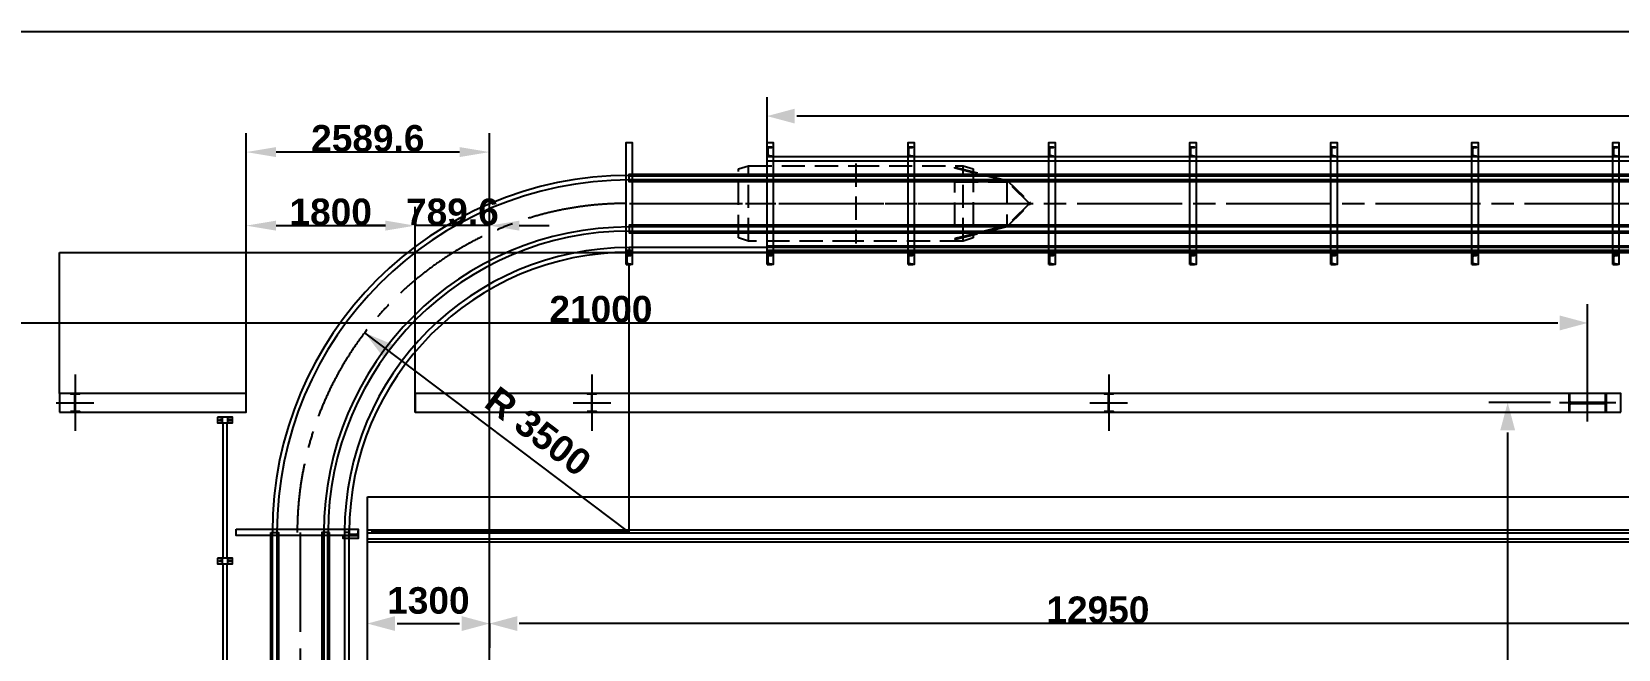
# Model space of a CAD drawing. Extents: x -115306 to 97263, y 46189 to 262006.
# Drawn here: x -31142 to -14257, y 118566 to 125140 of the extents above; entities that cross this region are included whole.
import ezdxf

# ---------------------------------------------------------------- set-up
doc = ezdxf.new("R2010")
doc.units = 0
doc.header["$LTSCALE"] = 508
doc.header["$PDMODE"] = 1
doc.header["$PDSIZE"] = -2
doc.linetypes.add('STYLE_02', pattern=[0.694427, 0.486069, -0.208359])
doc.linetypes.add('STYLE_06', pattern=[3.125, 2.083359, -0.347214, 0.347214, -0.347214])
doc.layers.get('0').update_dxf_attribs({"linetype": 'CONTINUOUS'})
doc.layers.get('DEFPOINTS').update_dxf_attribs({"linetype": 'CONTINUOUS'})
doc.layers.add('arroyo', color=160, linetype='CONTINUOUS')
doc.layers.add('INSTALACION_NUEVA', color=7, linetype='CONTINUOUS')
doc.styles.add('ARIAL-B', font='arialbd.ttf')
doc.dimstyles.new('ISO', dxfattribs={"dimtxt": 282.222222, "dimasz": 317.5, "dimexe": 200, "dimexo": 0, "dimgap": 1, "dimtad": 1, "dimdec": 1, "dimzin": 15, "dimdsep": 46, "dimtxsty": 'ARIAL-B', "dimblk": 'VW_FILLEDARROW', "dimcen": 0, "dimadec": 0, "dimazin": 0, "dimtfac": 1, "dimtdec": 1, "dimtix": 1, "dimtmove": 0, "dimatfit": 0, "dimldrblk": 'VW_FILLEDARROW', "dimfxl": 1, "dimtolj": 1, "dimtzin": 15, "dimarcsym": 0})

# ---------------------------------------------------------------- blocks, each defined once
blk = doc.blocks.new('*U2494')
at = {"layer": 'INSTALACION_NUEVA', "color": 4, "linetype": 'Continuous'}
for points in [[(52971, 31557), (-16939, 31557), (-16939, 31687), (52971, 31687)], [(52971, 31589), (-16939, 31589), (-16939, 31655), (52971, 31655)]]:
    blk.add_lwpolyline(points, close=True, dxfattribs=at)
blk = doc.blocks.new('*U2495')
at = {"layer": 'INSTALACION_NUEVA', "color": 1, "linetype": 'Continuous'}
blk.add_lwpolyline([(-16939, 32039), (52971, 32039), (52971, 28689), (-16939, 28689)], close=True, dxfattribs=at)
at = {"layer": 'INSTALACION_NUEVA', "color": 4}
blk.add_blockref('*U2494', (0, 0), dxfattribs=at)
blk = doc.blocks.new('VW_FILLEDARROW')
at = {"color": 0}
blk.add_solid([(0, 0), (-0.93, -0.249), (-0.93, 0.249)], dxfattribs=at)
blk = doc.blocks.new('*D3618')
at = {"layer": 'DEFPOINTS', "color": 0, "linetype": 'Continuous'}
for p in [(-15434, 121192), (-14980, 121192), (-14980, 76592)]:
    blk.add_point(p, dxfattribs=at)
at = {"layer": 'INSTALACION_NUEVA', "color": 0, "linetype": 'Continuous', "lineweight": -2}
for p, q in [((-14980, 121192), (-15634, 121192)), ((-15434, 76910), (-15434, 120875)), ((-14980, 76592), (-15634, 76592))]:
    blk.add_line(p, q, dxfattribs=at)
at = {"layer": 'INSTALACION_NUEVA', "color": 0, "linetype": 'Continuous', "lineweight": -2, "xscale": 317.5, "yscale": 317.5, "zscale": 317.5}
for p, rotation in [((-15434, 121192), 90), ((-15434, 76592), 270)]:
    blk.add_blockref('VW_FILLEDARROW', p, dxfattribs=dict(at, rotation=rotation))
at = {"layer": 'INSTALACION_NUEVA', "color": 0, "linetype": 'Continuous', "insert": (-15579, 98892), "char_height": 282.2, "attachment_point": 5, "rotation": 90, "style": 'ARIAL-B'}
blk.add_mtext('\\A1;44600', dxfattribs=at)
blk = doc.blocks.new('*D3633')
at = {"layer": 'DEFPOINTS', "color": 0, "linetype": 'Continuous'}
for p in [(-14584, 122040), (-35584, 121392), (-14584, 121392)]:
    blk.add_point(p, dxfattribs=at)
at = {"layer": 'INSTALACION_NUEVA', "color": 0, "linetype": 'Continuous', "lineweight": -2}
for p, q in [((-35584, 121392), (-35584, 122240)), ((-14584, 121392), (-14584, 122240)), ((-35267, 122040), (-14902, 122040))]:
    blk.add_line(p, q, dxfattribs=at)
at = {"layer": 'INSTALACION_NUEVA', "color": 0, "linetype": 'Continuous', "lineweight": -2, "xscale": 317.5, "yscale": 317.5, "zscale": 317.5, "rotation": 180}
blk.add_blockref('VW_FILLEDARROW', (-35584, 122040), dxfattribs=at)
at = {"layer": 'INSTALACION_NUEVA', "color": 0, "linetype": 'Continuous', "lineweight": -2, "xscale": 317.5, "yscale": 317.5, "zscale": 317.5}
blk.add_blockref('VW_FILLEDARROW', (-14584, 122040), dxfattribs=at)
at = {"layer": 'INSTALACION_NUEVA', "color": 0, "linetype": 'Continuous', "insert": (-25084, 122185), "char_height": 282.2, "attachment_point": 5, "style": 'ARIAL-B'}
blk.add_mtext('\\A1;21000', dxfattribs=at)
blk = doc.blocks.new('*D3634')
at = {"layer": 'DEFPOINTS', "color": 0, "linetype": 'Continuous'}
for p in [(-26270, 118840), (-26270, 114984), (-13320, 114984)]:
    blk.add_point(p, dxfattribs=at)
at = {"layer": 'INSTALACION_NUEVA', "color": 0, "linetype": 'Continuous', "lineweight": -2}
for p, q in [((-26270, 114984), (-26270, 119040)), ((-13320, 114984), (-13320, 119040)), ((-13638, 118840), (-25953, 118840))]:
    blk.add_line(p, q, dxfattribs=at)
at = {"layer": 'INSTALACION_NUEVA', "color": 0, "linetype": 'Continuous', "lineweight": -2, "xscale": 317.5, "yscale": 317.5, "zscale": 317.5, "rotation": 180}
blk.add_blockref('VW_FILLEDARROW', (-26270, 118840), dxfattribs=at)
at = {"layer": 'INSTALACION_NUEVA', "color": 0, "linetype": 'Continuous', "lineweight": -2, "xscale": 317.5, "yscale": 317.5, "zscale": 317.5}
blk.add_blockref('VW_FILLEDARROW', (-13320, 118840), dxfattribs=at)
at = {"layer": 'INSTALACION_NUEVA', "color": 0, "linetype": 'Continuous', "insert": (-19795, 118985), "char_height": 282.2, "attachment_point": 5, "style": 'ARIAL-B'}
blk.add_mtext('\\A1;12950', dxfattribs=at)
blk = doc.blocks.new('*U2614')
at = {"layer": 'INSTALACION_NUEVA', "color": 7, "linetype": 'Continuous'}
blk.add_line((-9685, 34621), (-9635, 34621), dxfattribs=at)
blk.add_lwpolyline([(-9685, 34611), (-9635, 34611), (-9635, 34661), (-9685, 34661)], close=True, dxfattribs=at)
blk = doc.blocks.new('*U2615')
at = {"layer": 'INSTALACION_NUEVA', "color": 7, "linetype": 'Continuous'}
blk.add_line((-11185, 34621), (-11135, 34621), dxfattribs=at)
blk.add_lwpolyline([(-11185, 34661), (-11185, 34611), (-11135, 34611), (-11135, 34661)], close=True, dxfattribs=at)
blk = doc.blocks.new('*U2616')
at = {"layer": 'INSTALACION_NUEVA', "color": 7, "linetype": 'Continuous'}
blk.add_line((-12685, 34621), (-12635, 34621), dxfattribs=at)
blk.add_lwpolyline([(-12685, 34661), (-12685, 34611), (-12635, 34611), (-12635, 34661)], close=True, dxfattribs=at)
blk = doc.blocks.new('*U2617')
at = {"layer": 'INSTALACION_NUEVA', "color": 4, "linetype": 'Continuous'}
for radius in [3030, 2980]:
    blk.add_arc((-14151, 31661), radius, 90, 180, dxfattribs=at)
blk = doc.blocks.new('*U2618')
at = {"layer": 'INSTALACION_NUEVA', "color": 7, "linetype": 'Continuous'}
blk.add_line((-14185, 34621), (-14135, 34621), dxfattribs=at)
blk.add_lwpolyline([(-14185, 34661), (-14185, 34611), (-14135, 34611), (-14135, 34661)], close=True, dxfattribs=at)
blk = doc.blocks.new('*U2619')
at = {"layer": 'INSTALACION_NUEVA', "color": 7, "linetype": 'Continuous'}
blk.add_line((-8185, 34621), (-8135, 34621), dxfattribs=at)
blk.add_lwpolyline([(-8185, 34611), (-8135, 34611), (-8135, 34661), (-8185, 34661)], close=True, dxfattribs=at)
blk = doc.blocks.new('*U2620')
at = {"layer": 'INSTALACION_NUEVA', "color": 7, "linetype": 'Continuous'}
blk.add_line((-6685, 34621), (-6635, 34621), dxfattribs=at)
blk.add_lwpolyline([(-6685, 34611), (-6635, 34611), (-6635, 34661), (-6685, 34661)], close=True, dxfattribs=at)
blk = doc.blocks.new('*U2621')
at = {"layer": 'INSTALACION_NUEVA', "color": 7, "linetype": 'Continuous'}
blk.add_line((-5185, 34621), (-5135, 34621), dxfattribs=at)
blk.add_lwpolyline([(-5185, 34611), (-5135, 34611), (-5135, 34661), (-5185, 34661)], close=True, dxfattribs=at)
blk = doc.blocks.new('*U2622')
at = {"layer": 'INSTALACION_NUEVA', "color": 7, "linetype": 'Continuous'}
blk.add_line((-3685, 34621), (-3635, 34621), dxfattribs=at)
blk.add_lwpolyline([(-3685, 34611), (-3635, 34611), (-3635, 34661), (-3685, 34661)], close=True, dxfattribs=at)
blk = doc.blocks.new('*U2633')
at = {"layer": 'INSTALACION_NUEVA', "color": 4, "linetype": 'Continuous'}
for points in [[(-17966, 31659), (-17884, 31659), (-17884, 22159), (-17966, 22159)], [(-17947, 31659), (-17903, 31659), (-17903, 22159), (-17947, 22159)]]:
    blk.add_lwpolyline(points, close=True, dxfattribs=at)
blk = doc.blocks.new('*U2634')
at = {"layer": 'INSTALACION_NUEVA', "color": 4, "linetype": 'Continuous'}
for points in [[(-17340, 31659), (-17422, 31659), (-17422, 22159), (-17340, 22159)], [(-17359, 31659), (-17403, 31659), (-17403, 22159), (-17359, 22159)]]:
    blk.add_lwpolyline(points, close=True, dxfattribs=at)
blk = doc.blocks.new('*U2635')
at = {"layer": 'INSTALACION_NUEVA', "color": 4, "linetype": 'Continuous'}
for points in [[(11848, 35474), (11848, 35392), (-14152, 35392), (-14152, 35474)], [(11848, 35455), (11848, 35411), (-14152, 35411), (-14152, 35455)]]:
    blk.add_lwpolyline(points, close=True, dxfattribs=at)
blk = doc.blocks.new('*U2636')
at = {"layer": 'INSTALACION_NUEVA', "color": 4, "linetype": 'Continuous'}
for points in [[(11848, 34848), (11848, 34930), (-14152, 34930), (-14152, 34848)], [(11848, 34867), (11848, 34911), (-14152, 34911), (-14152, 34867)]]:
    blk.add_lwpolyline(points, close=True, dxfattribs=at)
blk = doc.blocks.new('*U2637')
at = {"layer": 'INSTALACION_NUEVA', "color": 4, "linetype": 'STYLE_06'}
for p, q in [((-14148, 35161), (11852, 35161)), ((-17653, 31659), (-17653, 22159))]:
    blk.add_line(p, q, dxfattribs=at)
at = {"layer": 'INSTALACION_NUEVA', "color": 4, "linetype": 'Continuous'}
for p, q in [((-14151, 31661), (-14151, 34509)), ((-14173, 31676), (-16967, 33785)), ((-14151, 31661), (-16897, 31661))]:
    blk.add_line(p, q, dxfattribs=at)
at = {"layer": 'INSTALACION_NUEVA', "color": 7, "linetype": 'Continuous'}
for points in [[(-14185, 34511), (-14185, 35811), (-14119, 35811), (-14119, 34511)], [(-12685, 34511), (-12685, 35811), (-12619, 35811), (-12619, 34511)], [(-11185, 34511), (-11185, 35811), (-11119, 35811), (-11119, 34511)], [(-9685, 34511), (-9685, 35811), (-9619, 35811), (-9619, 34511)], [(-8185, 34511), (-8185, 35811), (-8119, 35811), (-8119, 34511)], [(-6685, 34511), (-6685, 35811), (-6619, 35811), (-6619, 34511)], [(-5185, 34511), (-5185, 35811), (-5119, 35811), (-5119, 34511)], [(-3685, 34511), (-3685, 35811), (-3619, 35811), (-3619, 34511)], [(-12685, 35661), (-12635, 35661), (-12635, 35662), (-12635, 35662), (-12635, 35662), (-12635, 35663), (-12635, 35663), (-12635, 35663), (-12635, 35664), (-12636, 35664), (-12636, 35664), (-12636, 35664), (-12637, 35665), (-12637, 35665), (-12637, 35665), (-12638, 35665), (-12638, 35665), (-12639, 35665), (-12639, 35665), (-12655, 35667), (-12668, 35668), (-12668, 35668), (-12669, 35669), (-12670, 35669), (-12670, 35669), (-12671, 35669), (-12672, 35670), (-12672, 35670), (-12673, 35670), (-12673, 35671), (-12673, 35671), (-12674, 35672), (-12674, 35672), (-12674, 35673), (-12674, 35673), (-12674, 35674), (-12675, 35674), (-12675, 35711), (-12675, 35748), (-12674, 35749), (-12674, 35750), (-12674, 35750), (-12674, 35751), (-12674, 35751), (-12673, 35751), (-12673, 35752), (-12673, 35752), (-12672, 35753), (-12672, 35753), (-12671, 35753), (-12670, 35754), (-12670, 35754), (-12669, 35754), (-12668, 35754), (-12668, 35754), (-12655, 35756), (-12639, 35757), (-12639, 35757), (-12638, 35757), (-12638, 35757), (-12637, 35758), (-12637, 35758), (-12637, 35758), (-12636, 35758), (-12636, 35758), (-12636, 35759), (-12635, 35759), (-12635, 35759), (-12635, 35760), (-12635, 35760), (-12635, 35760), (-12635, 35761), (-12635, 35761), (-12635, 35761), (-12685, 35761), (-12685, 35661)], [(11815, 35611), (-12685, 35611), (-12685, 35661), (11815, 35661)], [(-11185, 35661), (-11135, 35661), (-11135, 35662), (-11135, 35662), (-11135, 35662), (-11135, 35663), (-11135, 35663), (-11135, 35663), (-11135, 35664), (-11136, 35664), (-11136, 35664), (-11136, 35664), (-11137, 35665), (-11137, 35665), (-11137, 35665), (-11138, 35665), (-11138, 35665), (-11139, 35665), (-11139, 35665), (-11155, 35667), (-11168, 35668), (-11168, 35668), (-11169, 35669), (-11170, 35669), (-11170, 35669), (-11171, 35669), (-11172, 35670), (-11172, 35670), (-11173, 35670), (-11173, 35671), (-11173, 35671), (-11174, 35672), (-11174, 35672), (-11174, 35673), (-11174, 35673), (-11174, 35674), (-11175, 35674), (-11175, 35711), (-11175, 35748), (-11174, 35749), (-11174, 35750), (-11174, 35750), (-11174, 35751), (-11174, 35751), (-11173, 35751), (-11173, 35752), (-11173, 35752), (-11172, 35753), (-11172, 35753), (-11171, 35753), (-11170, 35754), (-11170, 35754), (-11169, 35754), (-11168, 35754), (-11168, 35754), (-11155, 35756), (-11139, 35757), (-11139, 35757), (-11138, 35757), (-11138, 35757), (-11137, 35758), (-11137, 35758), (-11137, 35758), (-11136, 35758), (-11136, 35758), (-11136, 35759), (-11135, 35759), (-11135, 35759), (-11135, 35760), (-11135, 35760), (-11135, 35760), (-11135, 35761), (-11135, 35761), (-11135, 35761), (-11185, 35761), (-11185, 35661)], [(-9685, 35661), (-9635, 35661), (-9635, 35662), (-9635, 35662), (-9635, 35662), (-9635, 35663), (-9635, 35663), (-9635, 35663), (-9635, 35664), (-9636, 35664), (-9636, 35664), (-9636, 35664), (-9637, 35665), (-9637, 35665), (-9637, 35665), (-9638, 35665), (-9638, 35665), (-9639, 35665), (-9639, 35665), (-9655, 35667), (-9668, 35668), (-9668, 35668), (-9669, 35669), (-9670, 35669), (-9670, 35669), (-9671, 35669), (-9671, 35670), (-9672, 35670), (-9673, 35670), (-9673, 35671), (-9673, 35671), (-9674, 35672), (-9674, 35672), (-9674, 35673), (-9674, 35673), (-9674, 35674), (-9675, 35674), (-9675, 35711), (-9675, 35748), (-9674, 35749), (-9674, 35750), (-9674, 35750), (-9674, 35751), (-9674, 35751), (-9673, 35751), (-9673, 35752), (-9673, 35752), (-9672, 35753), (-9671, 35753), (-9671, 35753), (-9670, 35754), (-9670, 35754), (-9669, 35754), (-9668, 35754), (-9668, 35754), (-9655, 35756), (-9639, 35757), (-9639, 35757), (-9638, 35757), (-9638, 35757), (-9637, 35758), (-9637, 35758), (-9637, 35758), (-9636, 35758), (-9636, 35758), (-9636, 35759), (-9635, 35759), (-9635, 35759), (-9635, 35760), (-9635, 35760), (-9635, 35760), (-9635, 35761), (-9635, 35761), (-9635, 35761), (-9685, 35761), (-9685, 35661)], [(-8185, 35661), (-8135, 35661), (-8135, 35662), (-8135, 35662), (-8135, 35662), (-8135, 35663), (-8135, 35663), (-8135, 35663), (-8135, 35664), (-8136, 35664), (-8136, 35664), (-8136, 35664), (-8137, 35665), (-8137, 35665), (-8137, 35665), (-8138, 35665), (-8138, 35665), (-8139, 35665), (-8139, 35665), (-8155, 35667), (-8168, 35668), (-8168, 35668), (-8169, 35669), (-8170, 35669), (-8170, 35669), (-8171, 35669), (-8171, 35670), (-8172, 35670), (-8173, 35670), (-8173, 35671), (-8173, 35671), (-8174, 35672), (-8174, 35672), (-8174, 35673), (-8174, 35673), (-8174, 35674), (-8175, 35674), (-8175, 35711), (-8175, 35748), (-8174, 35749), (-8174, 35750), (-8174, 35750), (-8174, 35751), (-8174, 35751), (-8173, 35751), (-8173, 35752), (-8173, 35752), (-8172, 35753), (-8171, 35753), (-8171, 35753), (-8170, 35754), (-8170, 35754), (-8169, 35754), (-8168, 35754), (-8168, 35754), (-8155, 35756), (-8139, 35757), (-8139, 35757), (-8138, 35757), (-8138, 35757), (-8137, 35758), (-8137, 35758), (-8137, 35758), (-8136, 35758), (-8136, 35758), (-8136, 35759), (-8135, 35759), (-8135, 35759), (-8135, 35760), (-8135, 35760), (-8135, 35760), (-8135, 35761), (-8135, 35761), (-8135, 35761), (-8185, 35761), (-8185, 35661)], [(-6685, 35661), (-6635, 35661), (-6635, 35662), (-6635, 35662), (-6635, 35662), (-6635, 35663), (-6635, 35663), (-6635, 35663), (-6635, 35664), (-6636, 35664), (-6636, 35664), (-6636, 35664), (-6637, 35665), (-6637, 35665), (-6637, 35665), (-6638, 35665), (-6638, 35665), (-6639, 35665), (-6639, 35665), (-6655, 35667), (-6668, 35668), (-6668, 35668), (-6669, 35669), (-6670, 35669), (-6670, 35669), (-6671, 35669), (-6671, 35670), (-6672, 35670), (-6673, 35670), (-6673, 35671), (-6673, 35671), (-6674, 35672), (-6674, 35672), (-6674, 35673), (-6674, 35673), (-6674, 35674), (-6675, 35674), (-6675, 35711), (-6675, 35748), (-6674, 35749), (-6674, 35750), (-6674, 35750), (-6674, 35751), (-6674, 35751), (-6673, 35751), (-6673, 35752), (-6673, 35752), (-6672, 35753), (-6671, 35753), (-6671, 35753), (-6670, 35754), (-6670, 35754), (-6669, 35754), (-6668, 35754), (-6668, 35754), (-6655, 35756), (-6639, 35757), (-6639, 35757), (-6638, 35757), (-6638, 35757), (-6637, 35758), (-6637, 35758), (-6637, 35758), (-6636, 35758), (-6636, 35758), (-6636, 35759), (-6635, 35759), (-6635, 35759), (-6635, 35760), (-6635, 35760), (-6635, 35760), (-6635, 35761), (-6635, 35761), (-6635, 35761), (-6685, 35761), (-6685, 35661)], [(-5185, 35661), (-5135, 35661), (-5135, 35662), (-5135, 35662), (-5135, 35662), (-5135, 35663), (-5135, 35663), (-5135, 35663), (-5135, 35664), (-5136, 35664), (-5136, 35664), (-5136, 35664), (-5137, 35665), (-5137, 35665), (-5137, 35665), (-5138, 35665), (-5138, 35665), (-5139, 35665), (-5139, 35665), (-5155, 35667), (-5168, 35668), (-5168, 35668), (-5169, 35669), (-5170, 35669), (-5170, 35669), (-5171, 35669), (-5171, 35670), (-5172, 35670), (-5173, 35670), (-5173, 35671), (-5173, 35671), (-5174, 35672), (-5174, 35672), (-5174, 35673), (-5174, 35673), (-5174, 35674), (-5175, 35674), (-5175, 35711), (-5175, 35748), (-5174, 35749), (-5174, 35750), (-5174, 35750), (-5174, 35751), (-5174, 35751), (-5173, 35751), (-5173, 35752), (-5173, 35752), (-5172, 35753), (-5171, 35753), (-5171, 35753), (-5170, 35754), (-5170, 35754), (-5169, 35754), (-5168, 35754), (-5168, 35754), (-5155, 35756), (-5139, 35757), (-5139, 35757), (-5138, 35757), (-5138, 35757), (-5137, 35758), (-5137, 35758), (-5137, 35758), (-5136, 35758), (-5136, 35758), (-5136, 35759), (-5135, 35759), (-5135, 35759), (-5135, 35760), (-5135, 35760), (-5135, 35760), (-5135, 35761), (-5135, 35761), (-5135, 35761), (-5185, 35761), (-5185, 35661)], [(-3685, 35661), (-3635, 35661), (-3635, 35662), (-3635, 35662), (-3635, 35662), (-3635, 35663), (-3635, 35663), (-3635, 35663), (-3635, 35664), (-3636, 35664), (-3636, 35664), (-3636, 35664), (-3637, 35665), (-3637, 35665), (-3637, 35665), (-3638, 35665), (-3638, 35665), (-3639, 35665), (-3639, 35665), (-3655, 35667), (-3668, 35668), (-3668, 35668), (-3669, 35669), (-3670, 35669), (-3670, 35669), (-3671, 35669), (-3671, 35670), (-3672, 35670), (-3673, 35670), (-3673, 35671), (-3673, 35671), (-3674, 35672), (-3674, 35672), (-3674, 35673), (-3674, 35673), (-3674, 35674), (-3675, 35674), (-3675, 35711), (-3675, 35748), (-3674, 35749), (-3674, 35750), (-3674, 35750), (-3674, 35751), (-3674, 35751), (-3673, 35751), (-3673, 35752), (-3673, 35752), (-3672, 35753), (-3671, 35753), (-3671, 35753), (-3670, 35754), (-3670, 35754), (-3669, 35754), (-3668, 35754), (-3668, 35754), (-3655, 35756), (-3639, 35757), (-3639, 35757), (-3638, 35757), (-3638, 35757), (-3637, 35758), (-3637, 35758), (-3637, 35758), (-3636, 35758), (-3636, 35758), (-3636, 35759), (-3635, 35759), (-3635, 35759), (-3635, 35760), (-3635, 35760), (-3635, 35760), (-3635, 35761), (-3635, 35761), (-3635, 35761), (-3685, 35761), (-3685, 35661)], [(-12685, 34711), (11815, 34711), (11815, 34661), (-12685, 34661)], [(-14185, 34511), (-14135, 34511), (-14135, 34512), (-14135, 34512), (-14135, 34512), (-14135, 34513), (-14135, 34513), (-14135, 34513), (-14135, 34514), (-14136, 34514), (-14136, 34514), (-14136, 34514), (-14137, 34515), (-14137, 34515), (-14137, 34515), (-14138, 34515), (-14138, 34515), (-14139, 34515), (-14139, 34515), (-14155, 34517), (-14168, 34518), (-14168, 34518), (-14169, 34519), (-14170, 34519), (-14170, 34519), (-14171, 34519), (-14172, 34520), (-14172, 34520), (-14173, 34520), (-14173, 34521), (-14173, 34521), (-14174, 34522), (-14174, 34522), (-14174, 34523), (-14174, 34523), (-14174, 34524), (-14175, 34524), (-14175, 34561), (-14175, 34598), (-14174, 34599), (-14174, 34600), (-14174, 34600), (-14174, 34601), (-14174, 34601), (-14173, 34601), (-14173, 34602), (-14173, 34602), (-14172, 34603), (-14172, 34603), (-14171, 34603), (-14170, 34604), (-14170, 34604), (-14169, 34604), (-14168, 34604), (-14168, 34604), (-14155, 34606), (-14139, 34607), (-14139, 34607), (-14138, 34607), (-14138, 34607), (-14137, 34608), (-14137, 34608), (-14137, 34608), (-14136, 34608), (-14136, 34608), (-14136, 34609), (-14135, 34609), (-14135, 34609), (-14135, 34610), (-14135, 34610), (-14135, 34610), (-14135, 34611), (-14135, 34611), (-14135, 34611), (-14185, 34611), (-14185, 34511)], [(-12685, 34511), (-12635, 34511), (-12635, 34512), (-12635, 34512), (-12635, 34512), (-12635, 34513), (-12635, 34513), (-12635, 34513), (-12635, 34514), (-12636, 34514), (-12636, 34514), (-12636, 34514), (-12637, 34515), (-12637, 34515), (-12637, 34515), (-12638, 34515), (-12638, 34515), (-12639, 34515), (-12639, 34515), (-12655, 34517), (-12668, 34518), (-12668, 34518), (-12669, 34519), (-12670, 34519), (-12670, 34519), (-12671, 34519), (-12672, 34520), (-12672, 34520), (-12673, 34520), (-12673, 34521), (-12673, 34521), (-12674, 34522), (-12674, 34522), (-12674, 34523), (-12674, 34523), (-12674, 34524), (-12675, 34524), (-12675, 34561), (-12675, 34598), (-12674, 34599), (-12674, 34600), (-12674, 34600), (-12674, 34601), (-12674, 34601), (-12673, 34601), (-12673, 34602), (-12673, 34602), (-12672, 34603), (-12672, 34603), (-12671, 34603), (-12670, 34604), (-12670, 34604), (-12669, 34604), (-12668, 34604), (-12668, 34604), (-12655, 34606), (-12639, 34607), (-12639, 34607), (-12638, 34607), (-12638, 34607), (-12637, 34608), (-12637, 34608), (-12637, 34608), (-12636, 34608), (-12636, 34608), (-12636, 34609), (-12635, 34609), (-12635, 34609), (-12635, 34610), (-12635, 34610), (-12635, 34610), (-12635, 34611), (-12635, 34611), (-12635, 34611), (-12685, 34611), (-12685, 34511)], [(-11185, 34511), (-11135, 34511), (-11135, 34512), (-11135, 34512), (-11135, 34512), (-11135, 34513), (-11135, 34513), (-11135, 34513), (-11135, 34514), (-11136, 34514), (-11136, 34514), (-11136, 34514), (-11137, 34515), (-11137, 34515), (-11137, 34515), (-11138, 34515), (-11138, 34515), (-11139, 34515), (-11139, 34515), (-11155, 34517), (-11168, 34518), (-11168, 34518), (-11169, 34519), (-11170, 34519), (-11170, 34519), (-11171, 34519), (-11172, 34520), (-11172, 34520), (-11173, 34520), (-11173, 34521), (-11173, 34521), (-11174, 34522), (-11174, 34522), (-11174, 34523), (-11174, 34523), (-11174, 34524), (-11175, 34524), (-11175, 34561), (-11175, 34598), (-11174, 34599), (-11174, 34600), (-11174, 34600), (-11174, 34601), (-11174, 34601), (-11173, 34601), (-11173, 34602), (-11173, 34602), (-11172, 34603), (-11172, 34603), (-11171, 34603), (-11170, 34604), (-11170, 34604), (-11169, 34604), (-11168, 34604), (-11168, 34604), (-11155, 34606), (-11139, 34607), (-11139, 34607), (-11138, 34607), (-11138, 34607), (-11137, 34608), (-11137, 34608), (-11137, 34608), (-11136, 34608), (-11136, 34608), (-11136, 34609), (-11135, 34609), (-11135, 34609), (-11135, 34610), (-11135, 34610), (-11135, 34610), (-11135, 34611), (-11135, 34611), (-11135, 34611), (-11185, 34611), (-11185, 34511)], [(-9685, 34511), (-9635, 34511), (-9635, 34512), (-9635, 34512), (-9635, 34512), (-9635, 34513), (-9635, 34513), (-9635, 34513), (-9635, 34514), (-9636, 34514), (-9636, 34514), (-9636, 34514), (-9637, 34515), (-9637, 34515), (-9637, 34515), (-9638, 34515), (-9638, 34515), (-9639, 34515), (-9639, 34515), (-9655, 34517), (-9668, 34518), (-9668, 34518), (-9669, 34519), (-9670, 34519), (-9670, 34519), (-9671, 34519), (-9671, 34520), (-9672, 34520), (-9673, 34520), (-9673, 34521), (-9673, 34521), (-9674, 34522), (-9674, 34522), (-9674, 34523), (-9674, 34523), (-9674, 34524), (-9675, 34524), (-9675, 34561), (-9675, 34598), (-9674, 34599), (-9674, 34600), (-9674, 34600), (-9674, 34601), (-9674, 34601), (-9673, 34601), (-9673, 34602), (-9673, 34602), (-9672, 34603), (-9671, 34603), (-9671, 34603), (-9670, 34604), (-9670, 34604), (-9669, 34604), (-9668, 34604), (-9668, 34604), (-9655, 34606), (-9639, 34607), (-9639, 34607), (-9638, 34607), (-9638, 34607), (-9637, 34608), (-9637, 34608), (-9637, 34608), (-9636, 34608), (-9636, 34608), (-9636, 34609), (-9635, 34609), (-9635, 34609), (-9635, 34610), (-9635, 34610), (-9635, 34610), (-9635, 34611), (-9635, 34611), (-9635, 34611), (-9685, 34611), (-9685, 34511)], [(-8185, 34511), (-8135, 34511), (-8135, 34512), (-8135, 34512), (-8135, 34512), (-8135, 34513), (-8135, 34513), (-8135, 34513), (-8135, 34514), (-8136, 34514), (-8136, 34514), (-8136, 34514), (-8137, 34515), (-8137, 34515), (-8137, 34515), (-8138, 34515), (-8138, 34515), (-8139, 34515), (-8139, 34515), (-8155, 34517), (-8168, 34518), (-8168, 34518), (-8169, 34519), (-8170, 34519), (-8170, 34519), (-8171, 34519), (-8171, 34520), (-8172, 34520), (-8173, 34520), (-8173, 34521), (-8173, 34521), (-8174, 34522), (-8174, 34522), (-8174, 34523), (-8174, 34523), (-8174, 34524), (-8175, 34524), (-8175, 34561), (-8175, 34598), (-8174, 34599), (-8174, 34600), (-8174, 34600), (-8174, 34601), (-8174, 34601), (-8173, 34601), (-8173, 34602), (-8173, 34602), (-8172, 34603), (-8171, 34603), (-8171, 34603), (-8170, 34604), (-8170, 34604), (-8169, 34604), (-8168, 34604), (-8168, 34604), (-8155, 34606), (-8139, 34607), (-8139, 34607), (-8138, 34607), (-8138, 34607), (-8137, 34608), (-8137, 34608), (-8137, 34608), (-8136, 34608), (-8136, 34608), (-8136, 34609), (-8135, 34609), (-8135, 34609), (-8135, 34610), (-8135, 34610), (-8135, 34610), (-8135, 34611), (-8135, 34611), (-8135, 34611), (-8185, 34611), (-8185, 34511)], [(-6685, 34511), (-6635, 34511), (-6635, 34512), (-6635, 34512), (-6635, 34512), (-6635, 34513), (-6635, 34513), (-6635, 34513), (-6635, 34514), (-6636, 34514), (-6636, 34514), (-6636, 34514), (-6637, 34515), (-6637, 34515), (-6637, 34515), (-6638, 34515), (-6638, 34515), (-6639, 34515), (-6639, 34515), (-6655, 34517), (-6668, 34518), (-6668, 34518), (-6669, 34519), (-6670, 34519), (-6670, 34519), (-6671, 34519), (-6671, 34520), (-6672, 34520), (-6673, 34520), (-6673, 34521), (-6673, 34521), (-6674, 34522), (-6674, 34522), (-6674, 34523), (-6674, 34523), (-6674, 34524), (-6675, 34524), (-6675, 34561), (-6675, 34598), (-6674, 34599), (-6674, 34600), (-6674, 34600), (-6674, 34601), (-6674, 34601), (-6673, 34601), (-6673, 34602), (-6673, 34602), (-6672, 34603), (-6671, 34603), (-6671, 34603), (-6670, 34604), (-6670, 34604), (-6669, 34604), (-6668, 34604), (-6668, 34604), (-6655, 34606), (-6639, 34607), (-6639, 34607), (-6638, 34607), (-6638, 34607), (-6637, 34608), (-6637, 34608), (-6637, 34608), (-6636, 34608), (-6636, 34608), (-6636, 34609), (-6635, 34609), (-6635, 34609), (-6635, 34610), (-6635, 34610), (-6635, 34610), (-6635, 34611), (-6635, 34611), (-6635, 34611), (-6685, 34611), (-6685, 34511)], [(-5185, 34511), (-5135, 34511), (-5135, 34512), (-5135, 34512), (-5135, 34512), (-5135, 34513), (-5135, 34513), (-5135, 34513), (-5135, 34514), (-5136, 34514), (-5136, 34514), (-5136, 34514), (-5137, 34515), (-5137, 34515), (-5137, 34515), (-5138, 34515), (-5138, 34515), (-5139, 34515), (-5139, 34515), (-5155, 34517), (-5168, 34518), (-5168, 34518), (-5169, 34519), (-5170, 34519), (-5170, 34519), (-5171, 34519), (-5171, 34520), (-5172, 34520), (-5173, 34520), (-5173, 34521), (-5173, 34521), (-5174, 34522), (-5174, 34522), (-5174, 34523), (-5174, 34523), (-5174, 34524), (-5175, 34524), (-5175, 34561), (-5175, 34598), (-5174, 34599), (-5174, 34600), (-5174, 34600), (-5174, 34601), (-5174, 34601), (-5173, 34601), (-5173, 34602), (-5173, 34602), (-5172, 34603), (-5171, 34603), (-5171, 34603), (-5170, 34604), (-5170, 34604), (-5169, 34604), (-5168, 34604), (-5168, 34604), (-5155, 34606), (-5139, 34607), (-5139, 34607), (-5138, 34607), (-5138, 34607), (-5137, 34608), (-5137, 34608), (-5137, 34608), (-5136, 34608), (-5136, 34608), (-5136, 34609), (-5135, 34609), (-5135, 34609), (-5135, 34610), (-5135, 34610), (-5135, 34610), (-5135, 34611), (-5135, 34611), (-5135, 34611), (-5185, 34611), (-5185, 34511)], [(-3685, 34511), (-3635, 34511), (-3635, 34512), (-3635, 34512), (-3635, 34512), (-3635, 34513), (-3635, 34513), (-3635, 34513), (-3635, 34514), (-3636, 34514), (-3636, 34514), (-3636, 34514), (-3637, 34515), (-3637, 34515), (-3637, 34515), (-3638, 34515), (-3638, 34515), (-3639, 34515), (-3639, 34515), (-3655, 34517), (-3668, 34518), (-3668, 34518), (-3669, 34519), (-3670, 34519), (-3670, 34519), (-3671, 34519), (-3671, 34520), (-3672, 34520), (-3673, 34520), (-3673, 34521), (-3673, 34521), (-3674, 34522), (-3674, 34522), (-3674, 34523), (-3674, 34523), (-3674, 34524), (-3675, 34524), (-3675, 34561), (-3675, 34598), (-3674, 34599), (-3674, 34600), (-3674, 34600), (-3674, 34601), (-3674, 34601), (-3673, 34601), (-3673, 34602), (-3673, 34602), (-3672, 34603), (-3671, 34603), (-3671, 34603), (-3670, 34604), (-3670, 34604), (-3669, 34604), (-3668, 34604), (-3668, 34604), (-3655, 34606), (-3639, 34607), (-3639, 34607), (-3638, 34607), (-3638, 34607), (-3637, 34608), (-3637, 34608), (-3637, 34608), (-3636, 34608), (-3636, 34608), (-3636, 34609), (-3635, 34609), (-3635, 34609), (-3635, 34610), (-3635, 34610), (-3635, 34610), (-3635, 34611), (-3635, 34611), (-3635, 34611), (-3685, 34611), (-3685, 34511)], [(-18335, 31692), (-17035, 31692), (-17035, 31626), (-18335, 31626)], [(-17195, 31626), (-17035, 31626), (-17035, 31596), (-17195, 31596)], [(-17035, 31626), (-17035, 31676), (-17035, 31676), (-17035, 31676), (-17036, 31676), (-17036, 31676), (-17036, 31675), (-17037, 31675), (-17037, 31675), (-17037, 31675), (-17038, 31674), (-17038, 31674), (-17038, 31674), (-17038, 31673), (-17038, 31673), (-17038, 31673), (-17039, 31672), (-17039, 31672), (-17039, 31671), (-17040, 31656), (-17042, 31643), (-17042, 31642), (-17042, 31641), (-17042, 31641), (-17042, 31640), (-17043, 31639), (-17043, 31639), (-17043, 31638), (-17044, 31638), (-17044, 31637), (-17045, 31637), (-17045, 31637), (-17045, 31636), (-17046, 31636), (-17046, 31636), (-17047, 31636), (-17048, 31636), (-17085, 31636), (-17122, 31636), (-17122, 31636), (-17123, 31636), (-17123, 31636), (-17124, 31636), (-17124, 31637), (-17125, 31637), (-17125, 31637), (-17126, 31638), (-17126, 31638), (-17126, 31639), (-17127, 31639), (-17127, 31640), (-17127, 31641), (-17127, 31641), (-17127, 31642), (-17128, 31643), (-17129, 31656), (-17131, 31671), (-17131, 31672), (-17131, 31672), (-17131, 31673), (-17131, 31673), (-17131, 31673), (-17131, 31674), (-17132, 31674), (-17132, 31674), (-17132, 31675), (-17132, 31675), (-17133, 31675), (-17133, 31675), (-17133, 31676), (-17134, 31676), (-17134, 31676), (-17134, 31676), (-17135, 31676), (-17135, 31626), (-17035, 31626)]]:
    blk.add_lwpolyline(points, close=True, dxfattribs=at)
at = {"layer": 'INSTALACION_NUEVA', "color": 4, "linetype": 'Continuous'}
for points in [[(-14151, 34641), (11749, 34641), (11749, 34691), (-14151, 34691)], [(-17183, 24809), (-17133, 24809), (-17133, 31659), (-17183, 31659)]]:
    blk.add_lwpolyline(points, close=True, dxfattribs=at)
for radius in [3799, 3750, 3250, 3206]:
    blk.add_arc((-14151, 31661), radius, 90, 180, dxfattribs=at)
at = {"layer": 'INSTALACION_NUEVA', "color": 4, "linetype": 'STYLE_06'}
blk.add_arc((-14185, 31661), 3500, 90, 180.043, dxfattribs=at)
at = {"layer": 'INSTALACION_NUEVA', "color": 4}
blk.add_solid([(-16967, 33785), (-16662, 33656), (-16767, 33521)], dxfattribs=at)
for name in ['*U2635', '*U2636', '*U2617', '*U2633', '*U2634']:
    blk.add_blockref(name, (0, 0), dxfattribs=at)
at = {"layer": 'INSTALACION_NUEVA', "color": 7}
for name in ['*U2618', '*U2616', '*U2615', '*U2614', '*U2619', '*U2620', '*U2621', '*U2622']:
    blk.add_blockref(name, (0, 0), dxfattribs=at)
blk = doc.blocks.new('*U2640')
at = {"layer": 'INSTALACION_NUEVA', "color": 4, "linetype": 'STYLE_02'}
blk.add_lwpolyline([(-10490, 34794), (-10598, 34761), (-11740, 34761), (-12882, 34761), (-12990, 34794), (-12990, 35529), (-12882, 35561), (-11740, 35561), (-10598, 35561), (-10490, 35529)], close=True, dxfattribs=at)
blk = doc.blocks.new('*U2641')
at = {"layer": 'INSTALACION_NUEVA', "color": 4, "linetype": 'STYLE_02'}
for p, q in [((-12882, 34761), (-12882, 35561)), ((-11740, 35586), (-11740, 34736)), ((-10598, 34761), (-10598, 35561)), ((-13192, 35161), (-9855, 35161))]:
    blk.add_line(p, q, dxfattribs=at)
for points in [[(-10130, 35406), (-9893, 35177), (-9885, 35169), (-9892, 35161), (-9900, 35169), (-10135, 35397), (-10685, 35536), (-10685, 35547)], [(-10135, 34925), (-10685, 34925), (-10685, 35397), (-10135, 35397)], [(-10135, 35397), (-10685, 35397), (-10685, 35391), (-10135, 35391)], [(-10130, 34916), (-9893, 35146), (-9885, 35154), (-9892, 35161), (-9900, 35153), (-10135, 34925), (-10685, 34787), (-10685, 34776)], [(-10135, 34925), (-10685, 34925), (-10685, 34931), (-10135, 34931)]]:
    blk.add_lwpolyline(points, close=True, dxfattribs=at)
at = {"layer": 'INSTALACION_NUEVA', "color": 4}
blk.add_blockref('*U2640', (0, 0), dxfattribs=at)
blk = doc.blocks.new('*U2642')
at = {"layer": 'INSTALACION_NUEVA', "color": 4, "linetype": 'STYLE_06'}
blk.add_line((-14087, 35161), (11880, 35161), dxfattribs=at)
at = {"layer": 'INSTALACION_NUEVA', "color": 4}
for name in ['*U2637', '*U2641']:
    blk.add_blockref(name, (0, 0), dxfattribs=at)
blk = doc.blocks.new('*U2502')
at = {"layer": 'INSTALACION_NUEVA', "color": 5, "linetype": 'Continuous'}
for points in [[(-18533, 27386), (-18533, 27326), (-18373, 27326), (-18373, 27386)], [(-18513, 27360), (-18513, 27352), (-18483, 27352), (-18483, 27360)], [(-18483, 27386), (-18483, 27326), (-18423, 27326), (-18423, 27386)], [(-18423, 27360), (-18423, 27352), (-18393, 27352), (-18393, 27360)]]:
    blk.add_lwpolyline(points, close=True, dxfattribs=at)
blk = doc.blocks.new('*U2503')
at = {"layer": 'INSTALACION_NUEVA', "color": 5, "linetype": 'Continuous'}
for points in [[(-18533, 25386), (-18533, 25326), (-18373, 25326), (-18373, 25386)], [(-18513, 25360), (-18513, 25352), (-18483, 25352), (-18483, 25360)], [(-18483, 25386), (-18483, 25326), (-18423, 25326), (-18423, 25386)], [(-18423, 25360), (-18423, 25352), (-18393, 25352), (-18393, 25360)]]:
    blk.add_lwpolyline(points, close=True, dxfattribs=at)
blk = doc.blocks.new('*U2504')
at = {"layer": 'INSTALACION_NUEVA', "color": 5, "linetype": 'Continuous'}
for points in [[(-18533, 29386), (-18533, 29326), (-18373, 29326), (-18373, 29386)], [(-18483, 29386), (-18483, 29326), (-18423, 29326), (-18423, 29386)], [(-18513, 29360), (-18513, 29352), (-18483, 29352), (-18483, 29360)], [(-18423, 29360), (-18423, 29352), (-18393, 29352), (-18393, 29360)]]:
    blk.add_lwpolyline(points, close=True, dxfattribs=at)
blk = doc.blocks.new('*U2505')
at = {"layer": 'INSTALACION_NUEVA', "color": 5, "linetype": 'Continuous'}
for points in [[(-18533, 31386), (-18533, 31326), (-18373, 31326), (-18373, 31386)], [(-18513, 31360), (-18513, 31352), (-18483, 31352), (-18483, 31360)], [(-18483, 31386), (-18483, 31326), (-18423, 31326), (-18423, 31386)], [(-18423, 31360), (-18423, 31352), (-18393, 31352), (-18393, 31360)]]:
    blk.add_lwpolyline(points, close=True, dxfattribs=at)
blk = doc.blocks.new('*U2506')
at = {"layer": 'INSTALACION_NUEVA', "color": 5, "linetype": 'Continuous'}
for points in [[(-18533, 23386), (-18533, 23326), (-18373, 23326), (-18373, 23386)], [(-18513, 23360), (-18513, 23352), (-18483, 23352), (-18483, 23360)], [(-18483, 23386), (-18483, 23326), (-18423, 23326), (-18423, 23386)], [(-18423, 23360), (-18423, 23352), (-18393, 23352), (-18393, 23360)]]:
    blk.add_lwpolyline(points, close=True, dxfattribs=at)
blk = doc.blocks.new('*U2507')
at = {"layer": 'INSTALACION_NUEVA', "color": 5, "linetype": 'Continuous'}
for points in [[(-18533, 21386), (-18533, 21326), (-18373, 21326), (-18373, 21386)], [(-18513, 21360), (-18513, 21352), (-18483, 21352), (-18483, 21360)], [(-18483, 21386), (-18483, 21326), (-18423, 21326), (-18423, 21386)], [(-18423, 21360), (-18423, 21352), (-18393, 21352), (-18393, 21360)]]:
    blk.add_lwpolyline(points, close=True, dxfattribs=at)
blk = doc.blocks.new('*U2508')
at = {"layer": 'INSTALACION_NUEVA', "color": 5, "linetype": 'Continuous'}
for points in [[(-18533, 32886), (-18533, 32826), (-18373, 32826), (-18373, 32886)], [(-18513, 32860), (-18513, 32852), (-18483, 32852), (-18483, 32860)], [(-18483, 32886), (-18483, 32826), (-18423, 32826), (-18423, 32886)], [(-18423, 32860), (-18423, 32852), (-18393, 32852), (-18393, 32860)]]:
    blk.add_lwpolyline(points, close=True, dxfattribs=at)
blk = doc.blocks.new('*U2509')
at = {"layer": 'INSTALACION_NUEVA', "color": 5, "linetype": 'Continuous'}
for points in [[(-18433, 32826), (-18433, 31386), (-18473, 31386), (-18473, 32826)], [(-18433, 31326), (-18433, 29386), (-18473, 29386), (-18473, 31326)], [(-18433, 29326), (-18433, 27386), (-18473, 27386), (-18473, 29326)], [(-18433, 27326), (-18433, 25386), (-18473, 25386), (-18473, 27326)], [(-18433, 25326), (-18433, 23386), (-18473, 23386), (-18473, 25326)], [(-18433, 23326), (-18433, 21386), (-18473, 21386), (-18473, 23326)]]:
    blk.add_lwpolyline(points, close=True, dxfattribs=at)
at = {"layer": 'INSTALACION_NUEVA', "color": 4}
for name in ['*U2508', '*U2505', '*U2504', '*U2502', '*U2503', '*U2506', '*U2507']:
    blk.add_blockref(name, (0, 0), dxfattribs=at)
blk = doc.blocks.new('*D3637')
at = {"layer": 'DEFPOINTS', "color": 0, "linetype": 'Continuous'}
for p in [(-27570, 118710), (-26270, 118840), (-26270, 118580)]:
    blk.add_point(p, dxfattribs=at)
at = {"layer": 'INSTALACION_NUEVA', "color": 0, "linetype": 'Continuous', "lineweight": -2}
for p, q in [((-27570, 118710), (-27570, 119040)), ((-26270, 118580), (-26270, 119040)), ((-27253, 118840), (-26588, 118840))]:
    blk.add_line(p, q, dxfattribs=at)
at = {"layer": 'INSTALACION_NUEVA', "color": 0, "linetype": 'Continuous', "lineweight": -2, "xscale": 317.5, "yscale": 317.5, "zscale": 317.5, "rotation": 180}
blk.add_blockref('VW_FILLEDARROW', (-27570, 118840), dxfattribs=at)
at = {"layer": 'INSTALACION_NUEVA', "color": 0, "linetype": 'Continuous', "lineweight": -2, "xscale": 317.5, "yscale": 317.5, "zscale": 317.5}
blk.add_blockref('VW_FILLEDARROW', (-26270, 118840), dxfattribs=at)
at = {"layer": 'INSTALACION_NUEVA', "color": 0, "linetype": 'Continuous', "insert": (-26920, 119084), "char_height": 282.2, "attachment_point": 5, "style": 'ARIAL-B'}
blk.add_mtext('\\A1;1300', dxfattribs=at)
blk = doc.blocks.new('*U3307')
at = {"layer": 'INSTALACION_NUEVA', "color": 4, "linetype": 'Continuous'}
for p, q in [((-20049, 33339), (-20049, 32739)), ((-20249, 33039), (-19849, 33039))]:
    blk.add_line(p, q, dxfattribs=at)
blk = doc.blocks.new('*U3308')
at = {"layer": 'INSTALACION_NUEVA', "color": 1, "linetype": 'Continuous'}
blk.add_lwpolyline([(-20099, 32946), (-20099, 32939), (-20054, 32939), (-20049, 32939), (-19999, 32939), (-19999, 32946), (-20039, 32946), (-20041, 32946), (-20043, 32946), (-20045, 32947), (-20046, 32948), (-20048, 32949), (-20048, 32951), (-20049, 32952), (-20049, 32954), (-20049, 33039), (-20049, 33124), (-20049, 33126), (-20048, 33128), (-20048, 33129), (-20046, 33130), (-20045, 33131), (-20043, 33132), (-20041, 33133), (-20039, 33133), (-19999, 33133), (-19999, 33139), (-20049, 33139), (-20054, 33139), (-20099, 33139), (-20099, 33133), (-20065, 33133), (-20063, 33133), (-20061, 33132), (-20059, 33131), (-20057, 33130), (-20056, 33129), (-20055, 33128), (-20055, 33126), (-20054, 33124), (-20054, 33039), (-20054, 32954), (-20055, 32952), (-20055, 32951), (-20056, 32949), (-20057, 32948), (-20059, 32947), (-20061, 32946), (-20063, 32946), (-20065, 32946), (-20099, 32946)], close=True, dxfattribs=at)
at = {"layer": 'INSTALACION_NUEVA', "color": 4}
blk.add_blockref('*U3307', (0, 0), dxfattribs=at)
blk = doc.blocks.new('*D3640')
at = {"layer": 'DEFPOINTS', "color": 0, "linetype": 'Continuous'}
for p in [(-23316, 124242), (-23316, 123790), (1184, 123790)]:
    blk.add_point(p, dxfattribs=at)
at = {"layer": 'INSTALACION_NUEVA', "color": 0, "linetype": 'Continuous', "lineweight": -2}
for p, q in [((-23316, 123790), (-23316, 124442)), ((1184, 123790), (1184, 124442)), ((867, 124242), (-22998, 124242))]:
    blk.add_line(p, q, dxfattribs=at)
at = {"layer": 'INSTALACION_NUEVA', "color": 0, "linetype": 'Continuous', "lineweight": -2, "xscale": 317.5, "yscale": 317.5, "zscale": 317.5, "rotation": 180}
blk.add_blockref('VW_FILLEDARROW', (-23316, 124242), dxfattribs=at)
at = {"layer": 'INSTALACION_NUEVA', "color": 0, "linetype": 'Continuous', "lineweight": -2, "xscale": 317.5, "yscale": 317.5, "zscale": 317.5}
blk.add_blockref('VW_FILLEDARROW', (1184, 124242), dxfattribs=at)
at = {"layer": 'INSTALACION_NUEVA', "color": 0, "linetype": 'Continuous', "insert": (-11066, 124387), "char_height": 282.2, "attachment_point": 5, "style": 'ARIAL-B'}
blk.add_mtext('\\A1;24500', dxfattribs=at)
blk = doc.blocks.new('*U3333')
at = {"layer": 'INSTALACION_NUEVA', "color": 4, "linetype": 'Continuous'}
for p, q in [((-3953, 32841), (-3953, 33241)), ((-4253, 33041), (-3653, 33041))]:
    blk.add_line(p, q, dxfattribs=at)
blk = doc.blocks.new('*U3334')
at = {"layer": 'INSTALACION_NUEVA', "color": 1, "linetype": 'Continuous'}
blk.add_lwpolyline([(-3766, 32951), (-3753, 32951), (-3753, 33032), (-3753, 33041), (-3753, 33131), (-3766, 33131), (-3766, 33060), (-3767, 33057), (-3767, 33053), (-3769, 33050), (-3771, 33047), (-3774, 33044), (-3777, 33043), (-3780, 33042), (-3783, 33041), (-3953, 33041), (-4124, 33041), (-4127, 33042), (-4130, 33043), (-4133, 33044), (-4136, 33047), (-4138, 33050), (-4139, 33053), (-4140, 33057), (-4141, 33060), (-4141, 33131), (-4153, 33131), (-4153, 33041), (-4153, 33032), (-4153, 32951), (-4141, 32951), (-4141, 33013), (-4140, 33017), (-4139, 33020), (-4138, 33024), (-4136, 33027), (-4133, 33029), (-4130, 33031), (-4127, 33032), (-4124, 33032), (-3953, 33032), (-3783, 33032), (-3780, 33032), (-3777, 33031), (-3774, 33029), (-3771, 33027), (-3769, 33024), (-3767, 33020), (-3767, 33017), (-3766, 33013), (-3766, 32951)], close=True, dxfattribs=at)
at = {"layer": 'INSTALACION_NUEVA', "color": 4}
blk.add_blockref('*U3333', (0, 0), dxfattribs=at)
blk = doc.blocks.new('*U3305')
at = {"layer": 'INSTALACION_NUEVA', "color": 4, "linetype": 'Continuous'}
for p, q in [((-14549, 33339), (-14549, 32739)), ((-14749, 33039), (-14349, 33039))]:
    blk.add_line(p, q, dxfattribs=at)
blk = doc.blocks.new('*U3306')
at = {"layer": 'INSTALACION_NUEVA', "color": 1, "linetype": 'Continuous'}
blk.add_lwpolyline([(-14599, 32946), (-14599, 32939), (-14554, 32939), (-14549, 32939), (-14499, 32939), (-14499, 32946), (-14539, 32946), (-14541, 32946), (-14543, 32946), (-14545, 32947), (-14546, 32948), (-14548, 32949), (-14548, 32951), (-14549, 32952), (-14549, 32954), (-14549, 33039), (-14549, 33124), (-14549, 33126), (-14548, 33128), (-14548, 33129), (-14546, 33130), (-14545, 33131), (-14543, 33132), (-14541, 33133), (-14539, 33133), (-14499, 33133), (-14499, 33139), (-14549, 33139), (-14554, 33139), (-14599, 33139), (-14599, 33133), (-14565, 33133), (-14563, 33133), (-14561, 33132), (-14559, 33131), (-14557, 33130), (-14556, 33129), (-14555, 33128), (-14555, 33126), (-14554, 33124), (-14554, 33039), (-14554, 32954), (-14555, 32952), (-14555, 32951), (-14556, 32949), (-14557, 32948), (-14559, 32947), (-14561, 32946), (-14563, 32946), (-14565, 32946), (-14599, 32946)], close=True, dxfattribs=at)
at = {"layer": 'INSTALACION_NUEVA', "color": 4}
blk.add_blockref('*U3305', (0, 0), dxfattribs=at)
blk = doc.blocks.new('*U3247')
at = {"layer": 'INSTALACION_NUEVA', "color": 4, "linetype": 'Continuous'}
for p, q in [((-9049, 33339), (-9049, 32739)), ((-9249, 33039), (-8849, 33039))]:
    blk.add_line(p, q, dxfattribs=at)
blk = doc.blocks.new('*U3248')
at = {"layer": 'INSTALACION_NUEVA', "color": 1, "linetype": 'Continuous'}
blk.add_lwpolyline([(-9099, 32946), (-9099, 32939), (-9054, 32939), (-9049, 32939), (-8999, 32939), (-8999, 32946), (-9039, 32946), (-9041, 32946), (-9043, 32946), (-9045, 32947), (-9046, 32948), (-9048, 32949), (-9048, 32951), (-9049, 32952), (-9049, 32954), (-9049, 33039), (-9049, 33124), (-9049, 33126), (-9048, 33128), (-9048, 33129), (-9046, 33130), (-9045, 33131), (-9043, 33132), (-9041, 33133), (-9039, 33133), (-8999, 33133), (-8999, 33139), (-9049, 33139), (-9054, 33139), (-9099, 33139), (-9099, 33133), (-9065, 33133), (-9063, 33133), (-9061, 33132), (-9059, 33131), (-9057, 33130), (-9056, 33129), (-9055, 33128), (-9055, 33126), (-9054, 33124), (-9054, 33039), (-9054, 32954), (-9055, 32952), (-9055, 32951), (-9056, 32949), (-9057, 32948), (-9059, 32947), (-9061, 32946), (-9063, 32946), (-9065, 32946), (-9099, 32946)], close=True, dxfattribs=at)
at = {"layer": 'INSTALACION_NUEVA', "color": 4}
blk.add_blockref('*U3247', (0, 0), dxfattribs=at)
blk = doc.blocks.new('*D3642')
at = {"layer": 'arroyo', "color": 0, "linetype": 'Continuous', "lineweight": -2}
for p, q in [((-28860, 121291), (-28860, 123276)), ((-27060, 121291), (-27060, 123276)), ((-28542, 123076), (-27377, 123076))]:
    blk.add_line(p, q, dxfattribs=at)
at = {"layer": 'arroyo', "color": 0, "linetype": 'Continuous'}
for points in [[(-28542, 123129), (-28542, 123023), (-28860, 123076)], [(-27377, 123129), (-27377, 123023), (-27060, 123076)]]:
    blk.add_solid(points, dxfattribs=at)
at = {"layer": 'DEFPOINTS', "color": 0, "linetype": 'Continuous'}
for p in [(-27060, 123076), (-28860, 121291), (-27060, 121291)]:
    blk.add_point(p, dxfattribs=at)
at = {"layer": 'arroyo', "color": 0, "linetype": 'Continuous', "insert": (-27960, 123221), "char_height": 282.2, "attachment_point": 5, "style": 'ARIAL-B'}
blk.add_mtext('\\A1;1800', dxfattribs=at)
blk = doc.blocks.new('*D3643')
at = {"layer": 'arroyo', "color": 0, "linetype": 'Continuous', "lineweight": -2}
for p, q in [((-27060, 121090), (-27060, 123276)), ((-26270, 121090), (-26270, 123276)), ((-27377, 123076), (-27695, 123076)), ((-26270, 123076), (-27060, 123076)), ((-25953, 123076), (-25635, 123076))]:
    blk.add_line(p, q, dxfattribs=at)
at = {"layer": 'arroyo', "color": 0, "linetype": 'Continuous'}
for points in [[(-27377, 123129), (-27377, 123023), (-27060, 123076)], [(-25953, 123129), (-25953, 123023), (-26270, 123076)]]:
    blk.add_solid(points, dxfattribs=at)
at = {"layer": 'DEFPOINTS', "color": 0, "linetype": 'Continuous'}
for p in [(-27060, 123076), (-27060, 121090), (-26270, 121090)]:
    blk.add_point(p, dxfattribs=at)
at = {"layer": 'arroyo', "color": 0, "linetype": 'Continuous', "insert": (-26665, 123221), "char_height": 282.2, "attachment_point": 5, "style": 'ARIAL-B'}
blk.add_mtext('\\A1;789.6', dxfattribs=at)
blk = doc.blocks.new('*D3644')
at = {"layer": 'arroyo', "color": 0, "linetype": 'Continuous', "lineweight": -2}
for p, q in [((-28860, 121291), (-28860, 124059)), ((-26270, 119040), (-26270, 124059)), ((-26588, 123859), (-28542, 123859))]:
    blk.add_line(p, q, dxfattribs=at)
at = {"layer": 'arroyo', "color": 0, "linetype": 'Continuous'}
for points in [[(-28542, 123912), (-28542, 123806), (-28860, 123859)], [(-26588, 123912), (-26588, 123806), (-26270, 123859)]]:
    blk.add_solid(points, dxfattribs=at)
at = {"layer": 'DEFPOINTS', "color": 0, "linetype": 'Continuous'}
for p in [(-28860, 123859), (-28860, 121291), (-26270, 119040)]:
    blk.add_point(p, dxfattribs=at)
at = {"layer": 'arroyo', "color": 0, "linetype": 'Continuous', "insert": (-27565, 124004), "char_height": 282.2, "attachment_point": 5, "style": 'ARIAL-B'}
blk.add_mtext('\\A1;2589.6', dxfattribs=at)

msp = doc.modelspace()

# ---------------------------------------------------------------- linework, layer by layer
at = {"layer": 'arroyo', "linetype": 'Continuous'}
msp.add_line((-26270.28, 119040.17), (-26270.28, 121755.75), dxfattribs=at)
at = {"layer": 'INSTALACION_NUEVA', "color": 4, "linetype": 'Continuous'}
for p, q in [((42539.76, 125140.22), (-35880.24, 125140.22)), ((-26270.28, 118840.17), (-26270.28, 118580.17))]:
    msp.add_line(p, q, dxfattribs=at)
at = {"layer": 'INSTALACION_NUEVA', "linetype": 'Continuous'}
for p, q in [((-30845.04, 122790.67), (44033.92, 122790.67)), ((-30845.04, 121290.67), (-30845.04, 122790.67))]:
    msp.add_line(p, q, dxfattribs=at)
at = {"layer": 'INSTALACION_NUEVA', "color": 1, "linetype": 'Continuous'}
for points in [[(-30845.04, 121090.22), (-28859.84, 121090.22), (-28859.84, 121290.67), (-30845.04, 121290.67)], [(-14230.24, 121090.22), (-14230.24, 121290.67), (-27059.84, 121290.67), (-27059.84, 121090.22)]]:
    msp.add_lwpolyline(points, close=True, dxfattribs=at)

# ---------------------------------------------------------------- block references
at = {"layer": 'INSTALACION_NUEVA', "color": 4}
for name in ['*U2642', '*U3308', '*U3306', '*U3248', '*U3334', '*U2495']:
    msp.add_blockref(name, (-10630.95, 88151.12), dxfattribs=at)
at = {"layer": 'INSTALACION_NUEVA', "color": 7}
msp.add_blockref('*U2509', (-10630.95, 88151.12), dxfattribs=at)

# ---------------------------------------------------------------- texts
at = {"layer": 'INSTALACION_NUEVA', "color": 4, "insert": (-26172.71, 121382.17), "char_height": 282.222, "attachment_point": 1, "rotation": 322.952118, "style": 'ARIAL-B'}
msp.add_mtext('R 3500', dxfattribs=at)

# ---------------------------------------------------------------- dimensions: what is measured, and where the dimension line sits
at = {"layer": 'arroyo', "linetype": 'Continuous'}
for base, p1, p2, picture, middle in [((-28859.84, 123858.75), (-26270.28, 119040.17), (-28859.84, 121290.67), '*D3644', (-27565.06, 124003.94)), ((-27059.84, 123075.75), (-28859.84, 121290.67), (-27059.84, 121290.67), '*D3642', (-27959.84, 123220.94)), ((-27059.84, 123075.75), (-26270.28, 121090.22), (-27059.84, 121090.22), '*D3643', (-26665.06, 123220.94))]:
    dim = msp.add_linear_dim(base=base, p1=p1, p2=p2, dimstyle='ISO', override={"dimpost": '<>'}, dxfattribs=at)
    dim.commit()
    dim.dimension.update_dxf_attribs({"geometry": picture, "text_midpoint": middle})
at = {"layer": 'INSTALACION_NUEVA', "color": 4, "linetype": 'Continuous'}
for base, p1, p2, override, picture, middle in [((-23315.6, 124241.73), (1184.4, 123790.14), (-23315.6, 123790.14), {"dimgap": 1, "dimpost": '<>', "dimtxsty": 'ARIAL-B'}, '*D3640', (-11065.6, 124386.83)), ((-14584.34, 122040.22), (-35584.34, 121392.43), (-14584.34, 121392.43), {"dimgap": 1, "dimpost": '<>', "dimtxsty": 'ARIAL-B'}, '*D3633', (-25084.34, 122185.32)), ((-26270.28, 118840.17), (-27570.24, 118710.17), (-26270.28, 118580.17), {"dimgap": 100, "dimpost": '<>', "dimtxsty": 'ARIAL-B'}, '*D3637', (-26920.26, 119084.27))]:
    dim = msp.add_linear_dim(base=base, p1=p1, p2=p2, dimstyle='ISO', override=override, dxfattribs=at)
    dim.commit()
    dim.dimension.update_dxf_attribs({"geometry": picture, "text_midpoint": middle})
dim = msp.add_linear_dim(base=(-15434.24, 121192.43), p1=(-14980.24, 76592.43), p2=(-14980.24, 121192.43), angle=90, dimstyle='ISO', override={"dimgap": 1, "dimpost": '<>', "dimtxsty": 'ARIAL-B'}, dxfattribs=at)
dim.commit()
dim.dimension.update_dxf_attribs({"geometry": '*D3618', "text_midpoint": (-15579.33, 98892.43)})
dim = msp.add_aligned_dim(p1=(-13320.24, 114984.22), p2=(-26270.28, 114984.22), distance=-3855.95, dimstyle='ISO', override={"dimgap": 1, "dimpost": '<>', "dimtxsty": 'ARIAL-B'}, dxfattribs=at)
dim.commit()
dim.dimension.update_dxf_attribs({"geometry": '*D3634', "text_midpoint": (-19795.26, 118985.36)})

doc.saveas('drawing.dxf')
